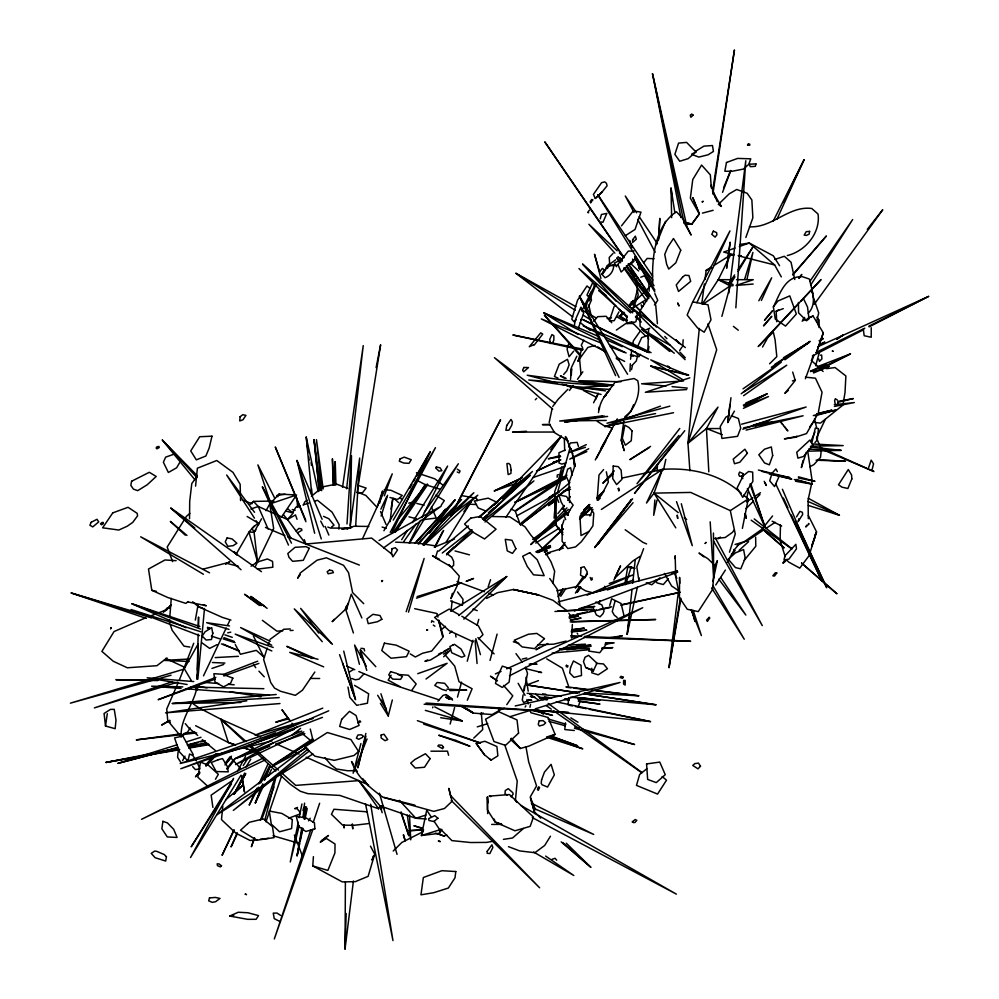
<?xml version="1.0" encoding="UTF-8"?>
<svg xmlns="http://www.w3.org/2000/svg" width="999" height="999" viewBox="0 0 999 999"><rect width="100%" height="100%" fill="white"/><g stroke="black" fill="none" stroke-linecap="round" stroke-linejoin="round"><path stroke-width="1.5" d="M648.638 328.634L647.851 351.074M487.962 802.871L487.437 797.027L487.387 809.939L495.117 822.015L514.922 830.781L530.157 826.373L533.454 817.07L509.44 794.567L489.085 796.128L491.021 796.59M353.409 881.018L345.042 949.05L345.392 882.242M335.077 484.927L335.252 461.688L333.604 484.977M189.548 518.706L189.698 501.336L191.783 483.578L196.99 476.386M198.439 627.409L198.551 617.007L198.326 626.311M350.349 527.385L351.486 455.656L347.003 523.926M571.278 374.825L571.403 367.582L576.823 356.206M197.078 679.058L198.139 634.065M571.353 374.563L571.503 368.619L570.541 379.47M780.481 525.012L780.107 540.334L785.177 556.63M555.756 521.815L555.669 524.775L562.949 534.69M555.844 518.856L556.48 496.653L558.778 502.385M197.165 679.145L197.315 674.525M197.452 669.904L198.239 645.292M345.042 949.05L346.178 913.486M169.543 622.764L169.693 619.692M169.83 616.62L171.279 598.339M599.225 409.528C600.424 398.788 609.402 390.721 615.109 382.105L634.128 378.521L637.749 380.706C641.321 394.88 634.178 409.265 624.075 419.006M524.275 686.338L524.05 690.908L527.497 673.426L525.486 667.232M629.957 371.316L630.332 363.748M630.556 359.203L631.78 350.025M658.978 235.414L659.802 218.369L658.541 240.01M338.886 529.158L339.123 524.587L332.105 512.175L317.47 500.274L314.573 501.211M633.004 311.501L633.154 308.554L638.186 295.155L635.664 279.221L638.199 278.221M818.381 325.649L818.705 319.73L816.895 317.207M355.669 526.311L359.677 458.066L350.212 525.511M568.144 704.982L568.581 697.739M682.779 345.866L683.166 339.76M370.467 846.165L374.737 854.083L368.119 876.348L355.219 881.68L342.257 881.892L312.787 865.921L313.411 856.667M735.851 307.842L745.778 160.739L728.795 293.094M557.142 477.285L557.292 475.074L558.429 474.575M430.806 816.333L426.723 810.214L421.403 835.539L439.548 833.303L439.797 829.794L434.078 821.228M654.857 499.987L653.708 515.272L656.98 500.174M657.055 470.954L657.517 464.835M555.794 497.527L554.095 518.094L555.981 515.859M571.553 638.049L572.365 624.475M714.685 565.983L712.574 589.472L698.239 611.6L687.275 609.265L679.432 597.614L679.582 577.372L679.832 583.341M178.109 751.648L177.585 757.304L180.956 762.599M197.265 685.302C195.005 703.034 180.007 718.256 181.156 736.713L187.75 731.867L190.122 727.896M197.839 679.158L204.508 608.466M515.397 800.636L517.232 781.006L504.82 745.204M565.446 722.826L564.785 729.557L574.288 730.506M689.884 470.816L687.961 443.269L699.3 328.446M222.789 806.218L221.491 819.542L222.977 821.066L235.889 833.191L250.125 840.496L257.28 839.647M462.412 605.182L463.012 599.25L457.53 591.92M195.567 486.113L197.39 468.206L216.783 460.502L233.004 472.402L240.16 484.29L240.409 494.655M637.362 587.25L627.172 634.39L632.017 589.522M632.692 583.329L635.189 560.127M304.583 803.146L303.122 816.483L305.594 818.381M451.024 611.301L452.147 601.061M821.24 450.699L820.504 457.38L813.91 464.572L809.852 466.77M346.603 488.761L363.236 345.604L342.52 487.412M734.427 411.113L727.809 422.49L729.894 404.495M390.085 521.615L392.819 498.389L390.984 509.115M680.968 598.389L669.018 667.569L678.771 588.886M837.774 404.17L838.024 402.16M727.809 422.49L730.956 397.714M726.735 268.369L730.132 242.17L726.76 266.895M648.351 350.924L648.938 346.491M701.798 303.659L704.382 283.991M704.982 279.458L706.168 270.379L711.276 267.183M621.216 439.997L624.138 450.537L621.216 439.997L623.676 422.003M627.172 634.39L628.908 622.077M629.333 619.005L629.77 615.933M105.507 726.011L104.083 713.473L110.477 709.39L114.248 709.352L115.996 720.179L115.16 728.708L105.507 726.011L107.293 713.673M552.909 583.441L554.67 571.228L550.998 561.8L544.293 550.536L531.006 535.277L524.95 526.785L509.765 516.845L492.345 516.533M564.647 467.107L570.004 447.889M598.488 412.599L599.363 406.78M712.861 194.056L734.44 49.95L712.537 191.321M357.155 492.32L380.619 344.805L376.099 367.644M669.018 667.569L680.319 598.301M624.812 584.427L627.597 567.607M299.7 843.618L297.09 855.793L301.76 828.146M303.571 817.407L305.382 806.655M843.131 403.721L845.004 392.669L845.878 375.961L835.064 367.557L826.385 368.681M632.579 345.417L633.378 340.796L640.197 331.181M195.317 620.104L198.052 604.982M574.2 326.323L575.374 319.817L580.943 307.18L583.678 313.199L578.433 327.909M818.443 411.863L822.052 392.22L815.446 378.196L805.394 377.16M637.399 313.986L635.951 321.703L632.13 322.927L626.81 323.639L626.635 315.547M297.09 855.793L302.41 828.308M304.195 819.155L306.556 806.942M711.338 187.824L710.339 174.862L701.585 165.072L692.757 179.558L690.359 198.164L699.337 213.898L692.819 197.652L699.288 213.936L691.845 224.026L684.053 222.452L691.146 235.077L683.029 218.731L676.423 211.763C654.52 226.074 651.735 259.153 652.759 282.779M742.382 528.396L748.263 498.926L743.568 495.142M298.251 822.302L290.284 861.962L299.213 825.611M299.176 817.719L301.935 803.995M212.737 633.354L211.488 639.51L206.156 640.047L202.21 636.088L205.07 631.78L211.738 627.622L212.737 633.354L212.612 632.604M631.543 369.68L632.442 365.272M529.97 707.292L530.544 704.495M868.693 467.457L871.178 460.177L873.551 463.811L872.164 469.355M746.74 498.201L747.964 492.357M549.138 422.639L552.147 408.454M300.362 840.571L302.972 828.408M304.932 819.28L307.217 808.628M638.673 581.168L639.335 578.134M712.849 581.518L717.369 560.601L715.559 564.423M663.511 469.967L665.809 459.403M523.101 694.904L522.302 699.999L523.663 702.522L529.62 700.112M746.94 279.47L752.921 252.41L744.692 279.071M594.517 283.828L593.618 287.849L588.548 296.815L586.975 295.017L592.494 283.104M561.638 527.085L564.06 519.955M586.301 306.568L587.262 302.397L590.409 296.616L591.508 299.912L588.124 307.605M812.037 442.082L815.309 428.159L818.518 428.683L817.182 440.122L814.934 442.594M365.846 733.441L357.829 767.881L365.909 736.226M803.046 460.489L801.36 467.632L806.368 452.222M816.595 321.915L818.718 312.937L812.736 295.617M379.707 503.084L382.605 490.971L377.147 507.055M188.037 760.414L189.598 754.02L192.745 755.456L196.416 760.876M302.934 810.464L303.684 807.429M431.431 622.315L431.818 620.741L433.928 621.94M558.941 478.296L561.888 466.733M633.254 306.031L637.387 289.81M798.888 518.693L798.151 521.565L802.672 514.448L802.397 512.3L799.924 511.363L796.503 516.883M380.407 703.333L388.249 715.946L392.332 699.962M490.022 660.439L497.115 634.09M264.897 819.979L276.224 776.385M360.914 743.581L353.122 773.201L367.07 738.935M557.267 493.693L565.084 464.11L554.72 491.533L555.506 518.731M452.385 593.344L450.974 598.638L457.167 585.801L459.278 576.086L448.938 564.585M614.997 601.298L612.25 611.538L614.235 615.109L617.22 617.507M450.149 724.013L454.62 707.567M457.48 697.102L461.55 682.155M467.245 661.226L472.952 640.297M721.877 316.383L730.144 285.914L733.104 285.677M477.097 625.337L478.771 619.343M815.621 365.721L819.392 352.297M600.199 218.918L601.46 214.473L606.818 213.424L602.946 222.29L601.086 221.915M568.856 343.069L567.095 349.238L569.08 356.73L573.651 351.223M408.504 612.162L424.138 558.466L406.181 611.663M361.875 617.981L351.298 594.155L346.104 610.564L353.409 632.979M609.715 605.394L611.663 598.776L621.078 603.458L623.925 615.359M589.248 300.849L596.041 284.103M687.961 443.269L718.006 407.105L706.455 428.571L687.961 443.269L716.695 349.725L707.929 323.851M437.574 550.861L435.427 557.779L451.623 567.007L453.633 565.422L453.633 561.313L451.698 557.167L446.653 553.471M381.131 516.033L387.6 495.267M267.22 648.064L263.636 659.477L270.729 682.579L274.538 688.111L280.532 691.258L295.342 695.341L302.485 690.172L314.835 672.04M268.119 645.204L269.018 642.345M625.649 584.602L631.231 566.758M432.642 707.791L432.904 706.93M581.58 349.762L577.909 361.388L580.307 357.842M808.328 515.509L816.558 531.893L809.053 555.694L799.737 568.131L788.785 562.137L786.363 559.715M578.271 706.83L579.957 701.548M729.47 552.197L735.264 533.99L730.306 510.626L690.734 492.432L654.045 493.131L646.49 503.021L662.424 469.405C690.334 467.282 720.229 473.851 741.221 493.256M811.812 359.59L813.223 355.169M488.186 586.825L490.546 579.67M614.11 306.581L609.39 320.829L614.148 320.729L618.98 311.863M815.708 534.078L811.787 545.916L815.172 536.451M423.289 829.832L421.403 835.539L439.797 829.794M310.764 829.807L274.313 938.96L312.924 829.295M313.224 822.427L319.63 803.258M603.783 589.21L604.77 586.276M823.326 332.879L816.333 352.822L823.326 332.879L813.011 315.946M254.383 837.924L251.373 846.727L254.683 837.999M260.414 820.304L274.975 777.721M265.959 821.877L281.531 776.223M778.92 476.81L774.55 486.563L769.717 480.831L772.027 473.264L775.898 468.918L777.347 471.578M580.943 320.017L580.943 319.293M675.786 527.847L654.045 493.131L662.424 469.405L621.628 478.134M372.215 859.814L373.663 855.756L371.99 859.977M745.841 237.5L752.859 217.794L751.86 200.012L747.177 193.294L736.713 189.473L729.22 193.831L718.281 204.495M384.34 495.866L392.245 473.851L362.6 538.561M805.406 378.746L813.848 355.632M193.719 643.269L179.433 679.782M643.618 548.676L636.825 566.845L638.598 578.696M184.99 756.193L182.617 760.651M656.106 244.767L665.484 221.341M261.838 819.08L273.963 787.062M722.552 192.332L730.781 170.579M264.086 784.727L255.307 802.946L262.749 784.14M264.46 779.807L270.18 765.334M303.634 504.645L304.72 501.973L306.968 500.087M255.307 802.946L262.937 784.277M264.698 779.969L269.98 767.057M723.563 187.862L730.619 170.542M633.566 404.807L630.731 411.675L624.837 416.758M467.307 700.212L472.115 688.736L459.016 681.68L454.72 666.108L445.629 655.456M568.568 447.028L570.317 442.957L577.172 442.382L578.409 446.403M810.788 441.67L814.897 432.03M237.175 832.654L231.044 846.927L237.1 834.302M178.222 682.567L166.733 709.053L167.745 720.679L181.156 736.713M776.947 219.218L804.033 159.828L773.176 221.191M761.375 300.449L771.678 277.797L758.828 300.749M256.943 788.199L249.201 805.132L258.516 787.2M258.891 783.965L267.919 764.198M637.175 347.49L641.708 337.612L647.24 335.664L648.688 339.36M591.533 291.583L581.73 311.089M595.579 399.563L598.101 394.106M696.89 302.722L729.957 230.906L693.006 301.373M380.881 509.153L386.763 496.578M233.891 830.007L222.078 855.319L234.141 830.094M593.406 670.729L596.965 663.161L588.573 655.344L585.039 657.255L583.453 661.588L585.664 667.457L593.406 670.729L585.664 667.457M198.826 685.701L196.828 689.922L194.468 685.926M203.496 675.848L226.199 628.021M227.535 625.199L229.533 620.978M255.569 566.121L273.664 528.496L269.742 503.971L266.009 510.701M391.633 533.478L430.244 451.823L383.916 530.744M592.931 509.378L589.835 515.896L590.996 514.985L581.655 514.722M816.782 437.25L825.336 419.305M773.376 306.88L777.909 301.036L789.772 295.879L796.353 314.011L785.539 326.086L775.261 319.031L773.376 306.88C779.907 294.293 784.789 275.961 802.347 276.661L809.44 279.083C811.762 290.309 817.619 303.484 808.253 313.199M593.606 402.784L598.176 393.219M783.74 202.035L785.102 199.213M786.45 196.403L804.033 159.828M268.144 776.323L271.516 769.317M814.572 536.013L816.558 531.893M702.434 303.896L718.269 279.67L730.394 255.157L733.278 254.708M244.63 773.076L235.689 791.096L245.604 773.463M583.803 340.159L581.293 345.204L582.604 347.777M409.34 542.707L420.479 520.404M421.865 517.619L447.614 466.046L412.35 522.577M552.584 342.744L553.846 340.222L553.871 335.739L551.947 334.615L549.687 339.498L550.636 343.594M279.196 774.15L290.572 784.49L300.249 791.233L307.854 793.656L339.872 795.429L378.621 808.765L380.057 805.893L358.791 780.644L306.169 757.205M348.314 603.046L344.742 610.014L332.367 621.565M435.102 547.102L443.643 530.494M452.897 512.487L500.561 419.717L452.072 513.399M595.292 459.952L617.295 418.893M277.722 496.728L279.083 494.08L295.117 494.905M434.965 546.453L442.807 531.306M602.072 273.738L604.095 269.83L602.447 268.381L600.224 270.979M260.677 783.066L269.28 766.508M794.792 437.35L797.19 436.351L784.377 438.873L794.792 437.35L806.53 433.578L817.132 415.184M390.234 532.367L435.464 447.664L393.256 520.117M613.898 580.069L620.541 565.834L614.772 578.184L632.567 561.226L639.934 556.381M233.579 778.358L190.534 857.517L241.009 775.149M237.287 771.54L245.454 756.518M596.49 458.129L605.706 441.196M251.086 566.183L257.567 561.9L254.071 532.23L261.538 518.781M245.417 773.838L234.091 794.23L245.667 773.925M762.549 347.015L767.844 337.512L773.338 332.143L775.099 339.885L776.822 356.618L769.592 363.786M567.12 515.084L569.805 510.314M600.836 448.576L611.863 428.946M198.289 643.743L184.266 668.631L191.333 680.606M409.652 488.311L411.95 484.253M413.474 481.555L414.997 478.846M416.521 476.148L430.244 451.823M727.16 562.562L734.39 549.762L738.511 544.78M292.732 512.612L295.766 507.33L300.1 505.919M236.051 554.345L248.951 532.105L254.033 526.161M215.472 779.257L218.331 774.325L208.316 765.159L200.537 762.112L197.839 777.222L208.129 786.638M180.807 460.689L176.623 467.782L168.381 472.49L163.386 462.25L165.634 457.142L173.514 454.37M391.096 675.224L388.174 680.157L399.875 686.525M558.104 596.653L562.849 588.661M439.548 833.303L441.895 829.37M730.119 284.79L734.927 276.81M738.136 271.491L752.547 247.552L738.024 269.718M559.39 595.504L562.612 590.209M525.124 707.042L525.899 705.756M245.891 767.182L250.774 759.215M409.44 543.369L458.341 463.773L424.363 512.237M445.991 542.42L471.203 501.61M233.167 779.357L191.184 846.815L231.506 783.903M401.698 539.66L407.43 530.457M550.474 836.213L544.692 845.466L534.89 852.721L519.742 850.923L508.466 846.665M308.566 820.866L310.214 818.243M575.412 593.081L579.57 586.5M606.967 267.108L602.197 274.675L605.069 277.71C610.426 275.824 613.923 270.467 613.686 264.822L607.767 265.846M649.775 295.442L639.697 311.351L640.134 326.511L645.379 330.157L649.775 328.172M395.217 531.93L425.487 484.627M243.257 765.546L247.452 758.99M810.738 284.977L852.671 219.543L810.027 281.144M715.746 584.964L725.411 570.054M560.776 596.291L565.859 588.486M728.621 284.053L734.602 274.925M679.645 350.562L681.992 347.04M393.381 532.467L425.349 484.515M441.296 505.144L444.355 500.599L435.789 495.229M640.534 354.345L638.836 356.855L635.227 351.723M569.567 510.452L573.139 505.157L566.396 496.453L558.866 494.917L561.201 502.147L563.96 506.843M564.285 505.494L557.867 513.623M567.719 500.449L570.304 496.665M576.848 592.22L580.332 587.075M281.306 517.332L296.566 494.98L271.154 503.496M395.567 531.793L427.822 484.465M505.806 517.395L561.288 436.226L493.881 505.457M442.045 638.461L431.668 651.073L422.589 653.234L415.347 657.017L410.252 653.895M583.266 576.56L575.337 588.161L587.437 574.013M506.768 704.657L512.774 695.866L503.546 685.464M589.16 531.343L592.931 525.824L593.768 513.249L588.586 505.107L579.932 516.346L581.031 535.564L589.16 531.343L581.293 541.783L575.586 546.903L567.844 548.563L562.125 541.258L562.162 524.812L562.449 533.029M733.903 530.294L732.504 532.33L725.199 537.512L714.735 538.536M411.813 690.321L416.183 684.003L408.304 675.237L397.814 674.45M799.15 278.284L801.822 274.438L798.825 278.034M403.796 541.57L416.308 523.713M463.911 511.638L471.041 501.51M226.91 768.83L233.204 759.927M654.445 305.007L657.767 300.299L654.832 293.544M577.26 592.382L580.869 587.287M225.337 763.286L229.87 756.967M569.43 390.497L573.001 385.514M577.472 379.283L582.842 371.803M437.4 520.454L445.579 509.178L419.081 539.472M814.26 304.32L882.741 209.728L867.307 229.32M691.558 224.475L699.288 213.936M809.615 427.072L813.935 421.228M300.349 574.6L297.64 578.246L300.374 572.877L317.095 560.177L326.398 557.804L343.556 565.322L348.564 572.714L352.61 592.582L363.736 603.683M552.747 406.481L558.141 399.288L567.894 389.298M589.535 210.002L587.674 212.462L588.673 212.75M631.393 499.762L597.614 544.592L632.579 498.776M511.151 796.84L513.161 794.18L512.737 792.632L508.241 788.661L505.244 790.609L505.032 793.93L507.48 795.092M633.041 502.709L594.705 547.514L631.306 499.463M653.371 471.528L656.206 467.819M429.558 533.179L454.995 499.937L414.66 543.319M594.705 547.514L628.783 503.034M559.39 549.937L565.109 542.532M679.77 428.471L636.975 483.691L678.983 435.489M607.367 642.832L599.712 652.722L588.698 651.061M550.761 449.712L561.288 436.226M257.567 561.9L248.951 532.105L254.071 532.23L255.894 529.907M676.61 439.86L634.527 493.431L684.752 430.719M621.54 225.811L633.329 210.864L640.971 212.15L635.039 229.445L625.312 235.702M225.699 763.523L231.481 756.181M772.564 515.971L761.862 529.32L743.98 541.933L737.225 545.504M601.997 192.108L607.105 185.752L606.418 183.242L604.645 181.855L601.56 182.73L593.394 194.43L595.292 198.439L601.997 192.108L595.292 198.439M227.148 769.055L234.016 760.651M639.035 268.369L640.846 266.159M643.556 262.849L647.177 258.429L654.083 258.741M609.54 390.247L604.033 396.978L606.381 394.98M744.23 560.327L755.793 546.253L755.644 537.162M418.668 544.105L454.995 499.937M731.43 554.745L734.789 550.674L733.978 549.4M423.264 544.855L451.96 510.202L441.383 521.503M397.527 519.767L427.235 484.028M763.86 325.824L771.79 316.296L763.536 325.624M733.416 552.322L734.789 550.674M534.14 345.142L542.744 334.116L540.746 332.829L529.283 346.753L533.379 344.892M593.731 321.366L597.664 316.671L606.168 316.296L611.75 322.764M764.585 320.254L772.564 310.751L764.51 320.204M603.621 469.555L599 474.962L597.127 500.099L601.423 495.142L608.354 482.03L606.331 471.79M802.809 319.568L804.62 317.445M224.987 764.972L231.081 757.891M792.944 274.875L826.398 235.951L792.669 274.638M668.356 578.683L663.324 584.527L657.08 582.954L655.569 580.257M806.717 525.199L805.793 526.985L809.165 523.851L808.416 523.513M199.538 772.127L195.492 776.822L199.625 772.215M205.619 765.084L214.735 754.507M163.399 612.35L167.382 607.754L170.23 607.717M199.613 773.026L197.577 775.386L199.675 773.101M206.743 764.784L215.921 754.195M559.515 550.062L564.585 544.23M422.777 544.043L461.588 499.512L417.744 543.668M437.962 701.173L443.007 695.404L445.966 694.605L452.172 698.813M563.636 374.475L566.795 370.879L569.155 364.797L567.469 359.303L559.24 364.136L554.42 376.523L557.929 378.009M624.637 313.187L619.43 316.483L622.464 313.037M628.521 306.156L633.578 300.412L628.646 305.956M168.057 608.441L171.166 604.944M205.831 765.296L216.171 753.77M277.722 515.159L287.437 519.505L292.245 514.198M601.71 274.226L605.556 269.992M332.242 621.528L334.24 619.343M168.868 607.579L170.729 605.569L165.197 610.926M205.981 766.258L217.557 753.696M614.273 470.866L602.834 483.241L613.324 473.963M759.44 345.654L797.677 304.633M800.873 301.211L821.053 279.57L758.116 346.566M613.011 253.446L609.215 257.492L609.677 264.198L615.734 259.752M363.886 673.938L358.991 679.17L355.319 679.795L351.785 678.458M270.779 502.872L279.083 494.08M632.055 365.447L636.326 360.926L637.35 356.581L631.755 354.832M447.327 553.821L453.771 547.052M423.289 545.167L473.851 492.707L441.633 522.015M359.99 720.691L357.867 722.864L360.764 721.827M478.758 638.923L482.992 634.627L478.371 625.799L461.863 616.296M746.053 508.616L753.546 501.036M755.681 498.863L759.964 494.53M530.794 544.38L566.933 507.879M579.545 518.956L590.459 507.992M598.101 500.312L600.287 498.114M535.289 399.75L536.725 398.314M363.074 736.787L363.549 736.313L361.438 734.789L357.954 734.989L356.381 738.149L358.666 739.297L362.212 737.587M393.231 851.011L401.873 842.419L423.101 831.692M449.55 633.354L451.76 631.168M463.848 619.155L506.743 576.535L451.148 611.001M443.643 656.78L450.187 650.337L443.481 654.12M636.001 257.867L621.153 272.015L617.882 264.398L628.296 251.086L633.953 251.024M619.43 316.483L623.838 312.175M629.358 306.793L650.299 286.338M446.541 554.882L472.19 529.982M483.341 519.143L532.405 471.503L479.045 516.87M233.616 794.118L243.369 784.789L242.645 780.331M541.708 549.263L563.011 528.846M473.751 738.111L482.729 729.557L481.281 712.662M530.981 544.592L568.356 509.453M541.758 549.363L563.186 529.183M583.866 509.79L589.51 504.495M597.402 497.077L604.17 490.721M424.188 545.217L477.784 495.204L450.437 515.859M502.085 498.513L521.391 480.507L479.358 517.332M483.316 518.918L530.144 475.324L510.452 493.007M579.72 519.143L592.22 507.579M739.16 550.312L748.626 541.62M584.065 509.852L589.81 504.595M596.703 498.276L603.596 491.958M488.436 512.762L494.23 507.567M503.496 499.25L508.129 495.079M257.592 523.513L252.06 528.483L254.071 532.23M296.104 530.944L298.963 528.384L301.598 529.008L301.898 530.282L297.752 532.692M482.654 519.255L487.287 515.147L482.592 519.193M523.439 828.496L512.549 837.999L503.434 839.36M249.95 504.433L253.459 501.386L273.888 501.061M630.968 263.961L633.978 261.338L632.529 259.128M555.556 499.587L548.501 505.681L556.068 500.324M695.941 151.96L688.161 158.641L679.732 161.239L674.862 154.358L678.558 143.119L686.575 142.395L695.941 151.96L691.658 154.133M842.894 405.094L820.429 423.114L814.947 422.44M189.885 513.386L186.488 516.296L167.183 547.015L172.602 561.613M788.211 390.484L784.839 393.381L795.254 380.507L792.707 372.09M659.989 577.759L651.773 584.79L646.291 582.729M438.723 551.148L468.369 525.936M225.599 799.899L243.369 784.789L244.505 792.007L241.733 775.674M311.438 496.316L322.64 486.875L336.513 484.065L347.689 488.399M446.765 554.033L473.026 531.992M484.977 521.977L533.928 480.919L483.816 520.342M519.88 524.138L569.942 482.492M320.716 841.895L328.434 835.476L321.291 840.671M188.074 601.598L185.876 603.408L167.77 597.514L151.96 590.359L156.481 591.346M576.311 319.755L573.95 321.703L571.778 319.156L577.497 300.324L587 285.964L590.084 288.549M307.942 749.138L233.329 810.414L309.315 750.986M440.684 630.207L445.492 626.298M458.703 615.571L506.743 576.535M646.765 768.818L639.635 774.5L636.488 785.389L657.542 794.08L666.508 780.207L662.137 776.51M442.257 553.034L471.59 529.957M300.587 728.371L292.133 735.014L298.651 730.993M741.208 393.781L781.318 362.15L743.006 388.848M581.056 513.586L589.61 506.88M166.97 657.941L156.943 665.684L127.323 667.782L113.287 661.276L101.886 651.373L114.048 631.555L145.679 617.819M520.454 524.762L569.755 486.888M520.504 524.887L569.967 487.387M305.769 747.352L216.758 814.859L312.887 754.02M416.858 541.208L420.579 538.386M331.506 527.047L334.028 525.149L328.833 518.731L323.576 516.371M532.654 539.41L568.706 512.462M535.239 539.747L556.293 523.976M426.024 679.02L447.09 663.311L417.732 673.688M269.917 639.485L283.778 629.27L290.272 628.933M718.006 538.823L720.379 537.087M383.579 547.914L441.146 506.206L379.046 540.509M784.939 359.79L808.828 342.595L783.528 357.679M564.447 514.448L566.97 512.637M554.832 493.518L548.538 498.002L555.207 494.03M743.556 395.704L786.762 365.222L743.356 392.257M616.371 330.057L626.111 323.314L632.991 323.601M515.372 510.764L557.629 481.705M539.835 647.102L535.988 649.75L547.839 643.543M702.834 304.333L730.144 285.914L718.269 279.67L731.98 279.683M771.365 367.32L810.127 341.371L774.887 364.373M312.6 738.798L272.552 765.446L313.511 739.822M763.723 529.92L747.19 540.909L735.064 544.48M766.27 528.221L775.174 522.302M836.987 339.123L843.481 334.815L836.95 339.023M515.534 511.101L558.216 482.904M746.478 501.923L752.821 497.739M755.369 496.066L760.439 492.707M819.43 341.096L823.326 338.549L819.18 340.709M601.361 509.453L662.424 469.405M730.306 510.626L748.263 498.926M230.781 781.568L211.164 795.154L212.887 807.404M312.6 740.234L271.216 767.07L306.793 747.764M788.024 356.006L808.828 342.595M650.574 446.391L629.845 459.677L649.138 447.664M535.714 543.069L559.24 528.096M631.143 309.066L646.765 299.188M491.071 760.114L497.864 755.831L496.915 746.528L484.865 741.27L476.248 743.506L484.44 754.732L491.071 760.114L489.335 758.703M713.823 265.572L730.394 255.157L733.503 255.319M695.604 151.249L703.933 146.129L712.474 145.542L713.411 151.448L708.054 154.82L698.875 157.08L693.543 155.095M320.242 842.145L326.336 838.436L335.04 843.993L334.902 853.009L327.872 870.416L312.787 865.921M349.638 671.815L353.434 669.53M273.401 742.856L235.527 764.56L303.883 731.917M502.485 708.653L492.17 714.56L473.289 713.099L460.739 705.868M283.491 514.785L287.437 519.505L295.479 514.922L297.04 519.293M745.391 405.844L767.082 393.818L745.841 402.972M516.57 515.971L554.707 494.98M643.306 305.981L641.708 306.855L641.208 304.795M588.736 448.738L569.73 459.128L586.8 451.61M776.698 321.715L776.173 311.238L778.621 309.902M486.65 598.426L497.44 592.694L513.399 589.497L538.586 594.979L552.959 600.299L567.432 611.088M427.622 659.939L424.912 661.363L430.482 659.989L449.375 648.476L443.931 651.336M438.499 654.208L441.221 652.772M514.872 502.372L566.957 475.099M820.641 344.243L824.762 342.083L820.579 344.081M822.851 368.094L850.461 353.871L817.332 366.733M812.399 355.956L863.598 329.72M869.13 326.885L928.62 296.403L817.894 346.703M509.453 675.824L642.719 607.742L506.718 668.818M217.095 644.605L209.64 648.401L201.81 642.732M269.718 746.278L234.565 758.89L297.902 726.735M263.786 757.704L141.533 819.317L264.885 760.064M620.629 259.94L614.335 263.074L616.62 266.745M816.208 352.36L864.784 328.184M868.943 326.111L928.62 296.403M566.333 476.835L514.91 502.422L565.534 478.671M706.168 270.379L711.663 267.695M821.178 368.094L850.461 353.871M582.954 513.299L585.551 512.037M743.368 405.119L767.082 393.818M516.433 483.291L494.343 490.921L522.427 477.634M536.475 470.991L560.352 459.702M809.028 317.869L813.024 315.996L807.379 318.631M802.097 321.116L805.968 319.293M494.343 490.921L521.128 478.371M536.638 471.116L560.601 459.89M743.406 408.341L768.518 396.541L743.855 406.206M536.301 552.135L550.374 545.554L536.013 551.66M586.276 444.655L569.318 452.535L585.476 447.29M810.526 371.603L826.086 364.373L810.426 371.153M728.608 415.834L725.923 417.082L720.229 426.511L721.902 438.436L737.574 436.326L740.721 428.134L738.386 418.469L731.355 415.759M545.729 554.682L549.949 552.734L545.579 554.345M297.502 807.392L294.717 808.641L297.14 808.691L300.349 812.574M495.392 673.9L501.061 671.365M533.029 709.989L552.534 715.384L529.907 709.74L530.844 712.724L548.126 717.482L555.094 734.415L528.896 746.128L520.242 748.501L510.539 739.41M229.72 916.033L238.237 912.262L247.889 912.749L258.541 915.608L256.119 919.305L247.602 919.33L229.72 916.033L233.828 915.334M587.075 595.167L632.692 574.987L609.253 583.491M565.134 450.062L558.978 452.747L558.99 463.012L561.9 464.11L565.871 462.862M328.721 710.813L248.539 745.541L322.452 717.394M537.774 552.622L550.686 547.077L537.787 552.435M544.43 551.985L547.277 550.761L544.368 551.848M813.561 372.964L829.257 366.321L813.061 371.765M435.464 833.116L444.093 836.076L446.753 834.952M234.565 758.89L301.748 731.068M434.278 547.177L454.52 538.985M322.777 708.129L255.07 735.139L313.049 718.556M640.746 277.21L644.567 275.712L648.813 283.416L649.213 291.146M755.232 426.273L769.542 420.629L753.184 425.075M466.358 581.268L473.563 578.471L466.321 581.231M215.859 677.372L158.142 699.7L215.085 679.183M223.064 674.575L257.692 661.176M545.604 554.408L549.949 552.734M149.95 616.171L155.644 613.985M158.479 612.887L167.02 609.602M275.499 732.829L180.794 768.743L294.318 729.395M574.3 611.026L677.709 572.077M607.404 589.972L633.678 580.107L593.556 592.694M288.549 818.256L299.75 814.073M673.526 412.724L604.919 426.561L660.464 406.156M526.948 684.852L538.473 680.631M776.173 311.238L783.291 308.641M223.838 676.023L258.878 663.398M275.574 744.18L304.857 733.678M735.039 248.064L723.663 252.085L734.165 254.745M739.31 246.553L749.262 243.032L773.326 255.806L779.557 265.734M346.89 528.733L353.946 526.261L368.843 526.436M742.831 429.208L806.118 407.03L741.595 424.2M250.899 509.015L258.266 506.481L274.937 513.923M532.629 477.684L563.548 467.008M792.407 380.969L795.291 379.982M416.496 598.176L461.613 582.779L417.12 596.603M293.331 724.999L180.207 763.498L271.94 740.958M551.985 859.327L555.007 858.291L556.718 860.214M287.375 718.269L275.736 722.202L287.762 719.093M172.29 681.73L94.381 707.891L177.685 682.142M211.988 668.406L223.739 664.46M774.762 259.465L784.34 256.281L791.058 262.262L794.754 279.533M302.997 504.982L308.791 503.096M557.854 461.251L553.296 462.312L560.639 459.915M689.847 377.822L645.342 392.282L686.663 389.573M425.886 815.059L415.846 818.281L380.057 805.893L383.866 808.591M347.128 528.833L351.598 527.422L341.695 528.933M255.981 562.437L267.445 558.965L272.565 561.401L272.877 567.207L257.33 569.13M671.553 573.276L677.484 571.416M178.184 747.714L118.044 763.323L177.298 744.73M186.176 741.945L200.999 737.287M477.297 726.872L487.699 723.638M510.002 716.695L532.305 709.752M535.277 708.828L620.017 682.467L515.222 705.968M547.514 552.947L563.436 548.114M557.042 590.784L577.734 586.288L585.801 590.946L592.27 592.682M787.312 255.544C805.269 251.261 820.691 233.079 818.056 214.036L811.75 208.491C788.96 205.382 771.815 228.359 749.437 226.748M546.565 737.05L555.094 734.415M183.591 669.243L70.38 703.159L171.041 675.212M553.296 462.312L559.265 460.614M765.047 424.175L774 421.678L760.451 425.025M595.029 345.442L587.862 347.402L579.57 358.841L580.943 373.576M815.034 415.796L836.038 410.002L813.323 415.559M669.867 406.156L606.942 423.239L655.581 413.561M560.239 455.606L548.314 458.791L560.614 456.655M118.044 763.323L178.172 747.352M187.2 744.954L203.734 740.559M702.422 213.124L713.136 210.314M203.284 569.08L225.924 563.136L238.499 566.358M556.156 493.131L559.028 492.37M563.349 491.233L570.554 489.335M558.204 601.885L677.297 570.841M816.932 414.048L831.98 410.152L816.857 413.673M188.711 744.979L197.727 742.632M200.737 741.857L205.245 740.684M746.116 430.107L803.109 415.784L743.681 427.834M566.183 641.096L553.808 644.143L537.612 644.892M838.236 402.222L853.308 398.564L838.086 401.386M522.24 659.065L526.798 658.004M561.663 649.899L578.334 646.016M613.199 637.911L622.29 635.801L608.428 637.874M604.919 426.561L624.462 422.053M480.282 713.798L483.329 713.111M498.513 709.715L504.582 708.341M227.722 632.829L230.769 632.167M569.243 616.371L610.239 607.492M620.866 605.194L680.094 592.357M570.466 620.329L581.081 618.044L570.354 619.855M408.716 503.134L412.387 502.36M570.554 615.509L573.601 614.872M576.635 614.223L587.287 611.962M590.322 611.313L596.415 610.027M599.45 609.39L611.613 606.805M622.265 604.545L680.057 592.295M360.402 704.607L367.42 703.221L368.656 693.793L354.57 685.376M179.683 749.7L105.906 762.449L151.661 753.471M157.767 752.272L177.597 748.388M188.274 746.303L206.581 742.707M834.402 406.431L854.307 402.56L834.29 404.72M359.003 704.882L356.705 705.319L349.8 697.352L347.989 687.05M492.707 841.308L486.575 842.407L470.641 842.532L451.898 840.609L440.372 829.02M105.906 762.449L179.433 749.25M188.624 747.602L208.529 744.018M188.911 748.101L208.891 744.655M607.192 318.606L611.438 317.894M276.76 495.554L285.09 494.218M740.047 244.43L749.262 243.032L774.637 264.972L781.33 276.898M604.657 416.108L564.722 422.14L607.617 416.421M246.828 700.836L165.559 712.849L279.97 703.546M566.558 649.85L591.133 646.253M604.957 644.218L614.185 642.869M180.969 733.84L136.301 739.884L196.716 732.904M184.041 733.428L194.83 731.967M572.015 629.795L584.328 628.159L572.002 629.757M579.145 608.578L594.605 606.568M342.17 529.033L349.85 528.084L330.607 528.096L327.797 527.047M571.341 632.067L586.775 630.144L571.291 631.156M559.428 648.975L590.197 645.179M605.581 643.294L608.653 642.906M422.365 519.742L436.238 518.056L431.431 507.042M602.709 415.871L559.69 421.004L606.218 420.417M260.152 839.31L268.731 838.298M368.594 823.576L354.258 825.274L342.595 825.149L331.431 814.297L333.953 809.252L366.683 811.787M569.18 647.29L590.884 645.054M606.393 643.468L612.587 642.819M820.366 355.182L821.628 355.057L821.902 358.966L819.38 361.388L818.793 359.053M582.192 607.642L594.592 606.455M287.675 536.788L305.856 544.03L371.665 538.086L392.307 554.52M552.21 653.046L589.497 649.712M601.935 648.601L612.812 647.639L601.91 647.976M240.821 702.497L172.352 703.508L276.211 694.492M753.159 284.053L736.063 285.439L753.296 279.708L736.538 279.683M491.683 824.425L501.585 824.4M368.519 784.889L358.791 780.644L295.716 785.389L281.905 773.164M605.544 643.056L608.641 642.832M683.566 380.956L641.608 383.766L665.983 386.076M430.944 751.186L447.477 751.186L448.613 755.244M613.661 385.314L577.872 387.6L610.252 389.41M526.498 431.281L512.549 432.092L554.532 432.03M568.356 645.142L585.402 644.155M631.98 566.945L627.434 567.207L634.989 568.356M609.415 265.759L618.331 265.259M554.969 611.475L592.132 609.39L557.929 611.001M188.873 659.04L164.098 660.389L189.048 661.475M215.185 657.604L238.411 656.331M172.352 703.508L279.221 697.614M422.527 829.932L408.841 830.669L423.626 829.907M596.316 663.361L603.471 663.935L607.454 668.706L598.189 674.862L591.833 672.777L591.795 668.244M395.592 542.157L417.944 543.131L434.89 545.779M633.428 822.577L635.002 822.502L636.8 820.341L635.239 819.542L632.155 821.877L633.129 822.414M282.754 630.856L276.848 631.131L262.362 620.329M290.147 630.519L293.094 630.381M550.174 424.313L542.42 424.625L550.199 424.875M559.865 649.3L589.447 648.376M449.775 690.571L466.72 690.047L446.903 689.16M570.192 621.902L655.694 619.517L571.69 621.603M355.444 770.579L347.827 770.766L336.376 768.993L330.819 764.572L324.962 757.804M808.441 451.161L841.108 450.374L810.351 446.928M687.237 224.126L691.845 224.026L685.888 222.802M810.689 446.191L843.193 445.604L812.062 443.931M446.366 690.646L442.182 689.447L434.777 685.426L437.087 682.529L444.642 683.291L448.289 687.662M708.815 471.815L706.455 428.571L720.067 428.546M310.439 678.421L319.668 678.496M157.942 680.019L115.896 679.695L157.83 680.569M529.208 664.135L537.012 664.26L530.856 663.823M182.792 686.887L151.611 686.201L181.069 688.423M190.584 687.062L263.861 688.698M629.258 322.302L633.503 322.415M620.829 381.768L578.821 380.706L612.499 385.114M816.096 460.202L845.416 461.276L817.569 459.64M571.228 636.912L577.434 637.15M583.641 637.374L690.696 641.308L584.777 636.326M808.553 449.1L841.108 450.374M468.793 504.208L476.461 504.52M212.437 662.512L224.912 663.061M570.754 635.664L581.655 636.176M570.317 692.344L579.645 692.819M584.315 693.056L638.711 695.791L566.108 686.763M738.161 255.557L741.27 255.707M531.493 696.927L534.59 697.09M539.235 697.327L551.635 697.964M577.996 699.325L599.7 700.449L582.754 697.714M424.113 704.233L568.581 712.537L426.011 703.059M356.98 492.594L362.487 492.807L366.133 488.074L358.766 485.626M176.124 560.664L164.96 559.977L148.501 569.018L151.711 589.747M426.423 818.993L415.846 818.281L399.425 800.349M185.714 688.773L269.443 695.092M607.567 386.089L528.746 379.982L605.656 390.934M384.278 489.76L390.884 490.284L402.26 495.467L398.526 498.888L396.578 499.425L389.922 497.452M193.756 681.555L147.128 677.821L187.125 684.515M204.645 682.429L218.631 683.541M227.959 684.29L234.178 684.79M527.11 693.306L561.251 696.34M570.566 697.177L655.918 704.782L583.741 693.668M672.077 386.65L687.312 388.087M535.976 709.864L539.073 710.177M545.267 710.813L556.093 711.925M559.19 712.237L650.474 721.59L556.218 701.86M538.673 672.215L541.645 672.514L525.524 668.606M542.619 693.855L545.704 694.205M578.096 697.951L599.7 700.449M566.296 687.25L570.928 687.799M574 688.161L587.874 689.797M595.579 690.709L638.711 695.791M360.926 648.301L364.086 648.688L364.61 650.961M414.672 608.691L436.8 613.473M544.48 696.877L549.113 697.489M564.522 699.487L569.155 700.087M578.396 701.298L599.987 704.108L578.458 701.023M607.479 385.851L527.21 375.224L557.355 383.079M380.057 805.893L383.104 806.293M229.545 625.948L206.656 622.689L229.021 629.395M564.622 699.05L569.23 699.712M440.684 717.719L462.287 720.966L434.677 706.855M189.897 647.052L184.016 646.166L172.19 630.332L169.992 624.025M526.735 684.952L577.484 692.744L526.91 684.914M583.641 693.681L655.918 704.782M450.874 797.09L448.838 788.373L452.048 801.285L444.493 808.478L433.778 811.375L382.979 797.252C369.98 787.949 357.055 777.097 351.573 761.563L353.309 764.098M194.817 685.801L207.118 687.861M230.195 691.72L260.951 696.877M795.504 481.243L812.337 484.165L796.028 479.458M461.763 495.629L476.511 498.264L477.11 500.786M770.304 473.938L789.997 477.672L758.403 470.042M569.418 705.319L572.477 705.931M575.536 706.543L586.238 708.691M589.298 709.302L650.474 721.59M583.216 349.213L512.849 334.977L582.542 350.212M798.288 477.959L814.984 481.318L798.463 476.81M187.662 601.873L206.306 605.769L203.396 604.682M530.369 696.44L534.94 697.402M539.497 698.351L547.102 699.949M769.168 473.913L791.782 479.133L775.361 474.887M681.218 380.969L650.736 366.096L676.423 372.053M679.445 372.752L688.511 374.85M318.007 659.265L289.71 652.372L323.676 666.87M650.736 366.096L688.586 375.337M416.783 503.446L424.1 505.244M383.966 797.402L414.935 805.194M738.661 255.881L774.637 264.972M794.28 479.532L812.337 484.165M761.937 471.416L767.906 472.964M561.875 384.253L601.073 394.455M408.978 516.82L416.383 518.768M439.123 699.874L378.796 679.969L358.853 671.54M455.044 550.948L469.468 554.845M548.851 721.315L565.397 725.798M574.425 728.234L581.942 730.269M584.952 731.081L634.602 744.517L582.342 729.083M422.39 828.096L413.873 825.736L422.502 828.695M292.282 509.54L295.092 510.327M425.337 710.376L462.287 720.966M611.863 427.947L604.07 425.686L597.202 421.328M285.889 511.001L291.745 512.712M513.324 641.783L518.743 643.356M273.039 835.763L298.214 843.119M548.014 718.93L565.921 724.225M574.887 726.872L579.358 728.196M146.341 618.443L71.229 592.981L151.873 616.945M71.229 592.981L151.373 617.906M440.309 489.31L425.287 484.627L418.643 481.218M808.378 505.457L839.41 515.272L808.228 498.251M192.632 601.785L198.539 606.793L202.785 608.129M230.944 620.104L222.278 617.357L198.539 606.793M200.899 631.793L131.119 609.552L199.538 635.601M223.164 638.885L235.052 642.682M547.09 737.387L582.767 748.813L549.038 736.588M718.269 279.67L733.104 284.478M211.388 636.113L219.73 638.811M501.573 824.113L495.117 822.015L494.218 819.08M382.13 527.035L386.226 528.384M391.695 530.182L395.791 531.53M416.458 472.714L434.74 478.808L442.32 484.677M186.114 627.722L131.93 603.783L199.812 626.473M224.9 634.865L232.268 637.337M423.651 724.075L480.457 743.119M235.552 744.942L228.334 742.519L195.667 725.711M244.218 747.851L255.781 751.735M297.315 506.193L300.187 507.192M235.602 745.042L228.334 742.519L220.854 719.193L199.151 707.954L193.219 703.895M242.857 747.552L247.215 749.063M273.189 647.452L235.202 634.128L271.84 650.973M417.37 720.654L480.419 742.994M551.223 736.425L577.584 745.803L551.311 736.076M450.586 600.923L461.8 605.007M473.026 609.09L477.235 610.626M242.357 500.112L252.11 503.696M131.93 603.783L200.574 629.033M223.938 637.624L234.166 641.383M457.055 581.58L484.44 591.708M488.761 593.306L493.081 594.904M221.378 643.918L238.848 650.574M438.461 833.915L444.093 836.076M706.455 428.571L722.24 434.665M357.455 492.182L365.834 495.429L376.873 507.155M287.437 519.505L305.856 544.03L359.403 565.084M265.472 527.422L284.877 535.676M600.187 342.657L541.346 318.943L605.219 351.498M610.239 346.703L624.587 352.485M649.375 352.709L583.229 325.886L648.476 359.016M486.513 511.313L478.121 507.904L474.375 500.998L488.211 498.164L497.664 502.659M687.899 375.162L650.786 359.877L682.379 379.47M823.825 450.162L873.913 471.528L819.817 447.252M313.723 657.904L286.825 646.341L312.05 658.516M578.071 334.465L543.856 312.849L599.425 336.838M606.555 339.91L622.227 346.665M630.781 350.362L635.052 352.21M533.678 808.328L593.718 834.44L531.281 803.084M646.59 543.931L642.881 542.32L625.199 529.77M808.228 501.535L839.41 515.272M223.189 644.105L238.873 651.036M244.405 741.395L220.854 719.193L260.677 736.937M276.311 743.905L299.063 754.033M457.217 471.99L459.203 472.877L460.052 470.966L457.267 469.168M346.603 666.033L354.77 669.705M565.646 384.94L571.278 387.525M473.264 641.808L449.125 630.656L434.59 617.407L449.163 609.078L459.328 614.847M270.304 641.258L240.584 627.572L271.753 645.242M165.647 658.403L185.14 667.507M560.551 375.736L566.133 378.359M511.151 509.09L515.209 511.013L519.293 521.89M651.086 352.622L582.904 319.63L646.952 351.935M543.856 312.849L601.048 340.734M609.415 344.805L626.161 352.972M630.344 355.007L633.129 356.368M439.51 559.303L432.517 555.856L436.613 558.066M595.941 601.972L601.935 604.957L604.07 611.201L602.897 613.811L600.024 616.845L596.403 614.984L593.106 608.029M280.394 921.752L274.238 918.643L273.251 913.136L277.01 913.061L280.682 915.471M616.333 357.167L624.662 361.413M772.14 521.191L781.618 526.048M209.54 572.814L140.684 536.813L203.421 574.275M583.528 390.547L596.378 397.29M532.292 817.582L676.385 894.13L520.629 805.319M560.451 376.061L564.547 378.259M572.814 316.97L515.946 273.314L575.824 306.618M581.268 309.64L596.241 317.969M167.745 720.679L170.404 722.165M449.687 699.337L445.641 697.052L449.587 699.35M461.813 706.156L472.602 712.225M670.242 345.404L646.278 331.793L674.3 353.209M460.127 705.456L473.289 713.099L467.082 708.903M533.628 852.022L573.826 875.499L545.641 856.093M568.356 441.021L554.632 432.742L549.7 424.413M617.12 316.945L623.513 320.704M627.072 320.392L619.13 315.659L626.46 321.378M546.765 658.89L562.412 668.219L568.468 685.888M247.14 516.483L258.928 523.513M570.841 717.844L577.971 722.227M515.946 273.314L575.249 310.239M583.154 315.172L591.058 320.092M719.305 205.132L721.328 206.406L713.049 192.283L715.384 197.715M597.814 346.928L605.706 351.923M616.233 358.566L618.868 360.239M679.27 591.183L671.615 585.976L664.41 573.389M497.514 680.906L490.484 676.198L496.503 680.257M462.112 705.531L464.597 707.217M261.201 605.581L244.568 594.293L259.465 605.481M606.418 295.692L598.738 290.447L615.871 306.156M241.021 569.742L170.866 508.116L261.451 571.69M529.657 693.918L538.573 700.187M546.216 705.569L551.311 709.14M553.858 710.938L641.745 772.714M751.186 520.204L791.77 548.876M433.279 625.062L434.915 626.211M264.71 606.256L250.836 596.453L267.12 608.316M670.079 367.869L667.582 366.071L669.805 368.231M671.815 351.161L641.658 329.158L669.68 351.411M565.047 509.827L562.574 508.016L568.156 515.072M535.651 694.255L543.156 699.775M548.151 703.458L641.907 772.527M685.339 347.552L631.618 307.704L685.102 359.665M398.564 502.559L393.843 498.289M555.269 403.521L494.468 357.679L552.709 409.178M580.232 322.665L590.122 330.257M539.76 711.163L543.456 714.01L539.835 711.076M703.908 556.893L699.013 553.046L707.929 558.753L714.909 565.509M733.403 326.373L738.286 330.219M287.762 508.841L293.207 513.136M754.22 518.906L791.87 548.738M654.045 493.131L678.221 512.637M684.278 517.519L686.688 519.468M302.472 733.815L309.39 739.485M445.966 694.605L452.572 700.062M202.273 739.685L215.447 750.574M170.866 508.116L194.793 527.971M197.702 735.426L188.961 728.096L185.265 723.613M186.988 535.439L170.342 521.416L185.202 535.114M630.681 312.899L578.945 268.556L627.035 317.245M635.389 316.933L641.271 321.965M561.188 841.895L590.759 867.207L566.296 843.206M237.475 554.682L233.941 551.623L237.038 555.132M765.172 531.518L783.953 547.814M763.998 530.307L783.953 547.677M837.524 400.162L835.326 398.701L834.615 400.699L835.127 403.521M562.799 842.557L590.759 867.207M264.086 657.23L256.306 650.361L240.409 654.258L235.302 644.58M220.854 719.193L246.191 741.595M250.799 745.666L278.446 770.117M616.158 301.236L582.692 264.173L634.328 311.001M636.625 313.074L641.208 317.245M619.293 309.29L627.285 316.621M680.406 343.956L675.861 339.772L678.958 343.256M331.493 643.406L294.28 608.866L322.252 641.683M811.288 360.364L823.089 371.478M617.12 250.786L588.886 224.238L614.872 253.109M619.38 252.909L623.888 257.155M630.669 263.536L638.573 270.966M248.901 745.629L275.811 771.003M582.692 264.173L632.717 312.837M636.051 316.084L640.496 320.404M477.897 637.574L494.143 653.895M534.053 811.588L540.734 818.131M451.223 800.449L539.622 887.774L451.148 796.141M656.405 327.035L631.281 301.661L653.958 325.212M631.405 321.678L645.616 336.064M194.867 479.72L162.325 440.072L197.265 475.724M664.76 336.426L666.92 338.661M679.882 352.123L685.277 357.729M253.459 501.386L258.266 506.481L268.094 528.995M258.941 671.153L264.26 676.822M230.319 757.304L240.472 768.256M360.714 657.379L360.389 649.924L375.799 666.695M162.325 440.072L196.978 477.634M187.487 760.589L179.133 751.523L174.6 737.899L182.817 736.013L193.232 754.57M580.918 355.294L544.405 315.16L580.107 355.781M192.67 766.608L195.404 769.63L199.9 768.818L197.203 762.437M617.994 256.581L622.152 261.189M626.311 265.809L635.664 276.211M647.452 293.656L637.1 282.143L642.494 289.747M562.687 532.692L555.669 524.775L555.581 521.753M511.351 738.461L520.242 748.501L511.176 738.336M332.405 644.343L300.649 608.391L318.718 633.079M643.006 302.56L644.442 304.295M567.057 438.636L565.372 436.563L572.914 453.958M782.629 424.4L780.893 422.227L787.836 430.919L784.365 426.573M566.408 512.812L568.331 515.209L566.445 512.874M620.641 262.762L616.808 257.854L619.455 261.663M624.475 267.67L648.401 298.364M400.324 497.714L401.948 499.787M634.84 256.668L652.834 280.045M355.432 769.005L357.242 771.39M362.674 778.533L368.107 785.676L364.623 780.594M718.756 579.183L745.841 615.047L720.729 577.484M254.57 512.312L226.661 475.037L254.445 518.156M515.971 653.633L522.352 662.287M290.122 720.779L281.955 709.752L289.772 720.566M291.933 723.239L293.743 725.686M476.248 743.506L484.44 754.732M648.538 297.103L626.623 266.833L648.438 297.09M644.293 292.282L648.788 298.626M358.791 780.644L378.621 808.765M253.409 664.41L255.756 667.744M549.737 578.496L557.155 589.123L559.89 604.62M623.863 268.032L646.765 301.136M623.95 257.38L544.78 141.858L623.875 257.817M628.346 263.798L655.619 303.584M628.271 264.26L650.237 296.466M636.575 212.775L625.299 196.029L634.04 212.487M639.185 216.646L657.417 243.719M597.789 194.668L652.622 276.124M568.843 613.224L570.254 615.359M518.144 683.341L525.049 695.329M256.119 520.766L258.654 524.687M711.575 587.912L744.267 639.235L712.799 585.476M635.152 258.366L654.869 290.097M597.689 194.718L654.008 285.726M377.659 695.279L386.401 709.415L381.056 699.949M615.609 375.649L579.432 296.216L627.609 374.275M635.014 258.454L654.832 291.958M577.21 633.179L577.809 634.203M713.473 540.934L762.287 625.611L715.396 537.999M288.474 545.067L262.4 486.963L291.021 538.336M366.346 666.358L354.595 645.029L359.428 664.31M637.687 219.343L655.182 252.272M515.272 799.537L516.658 802.16M320.716 521.128L323.701 526.873M262.4 486.963L291.483 543.131M274.812 498.314L257.892 464.897L269.992 501.51M764.185 481.318L766.245 485.452L764.972 482.654M253.384 635.988L263.936 657.33M579.432 296.216L619.055 377.372M803.77 299.263L807.529 307.005L808.99 318.843L806.48 320.791L798.563 312.799L798.413 302.46M775.636 483.716L821.865 580.968L782.404 489.26M797.464 525.973L826.722 587.737L795.991 521.553M679.033 305.756L677.697 302.934L678.908 305.781M783.353 498.026L787.924 507.867M791.196 514.897L821.865 580.968M741.545 475.811L742.844 478.633M747.377 488.536L764.859 526.735L750.923 484.115M568.818 482.155L565.834 475.474L567.682 469.118L570.629 467.744L572.202 475.124M535.564 809.727L530.469 797.914L534.827 813.598L530.307 796.827L536.563 785.926L528.683 761.9L525.973 746.865M816.483 437.887L821.39 449.363M314.66 533.241L296.965 460.477L322.115 519.293M325.187 526.461L328.858 535.077M380.519 511.538L385.989 524.363M305.644 520.029L275.287 446.978L305.906 521.715M563.948 515.284L565.671 519.58M717.195 201.761L710.938 185.302M691.271 609.827L701.385 635.576L693.206 610.414M294.355 835.002L302.41 856.006M676.798 578.384L675.162 574.05L678.92 592.619M632.142 247.727L629.47 240.409L631.555 246.254M635.364 256.518L636.962 260.901M638.036 263.836L639.647 268.219M676.51 501.635L692.282 545.691L681.306 503.746M635.189 256.468L639.884 269.605M304.308 539.672L305.856 544.03M339.585 654.67L355.494 699.55L343.731 651.111M342.632 663.174L355.494 699.55M749.987 483.991L764.859 526.735M400.811 812.374L408.841 835.776L401.198 812.025M811.9 291.283L812.761 293.881L811.8 290.509M380.931 693.756L388.249 715.946M403.309 834.989L405.244 840.896L403.571 834.889M360.389 649.924L366.758 670.379M296.965 460.477L321.266 538.961M691.395 609.552L695.029 621.49L692.594 610.839M526.91 699.55L528.221 703.933M599.775 272.178L594.53 254.295L600.923 278.409M379.433 793.206L397.053 854.37M475.824 638.673L480.419 654.645M437.1 614.098L437.924 617.095M438.748 620.079L443.269 636.525L442.807 637.35L438.898 621.428M380.656 806.967L381.456 809.952M380.919 808.191L382.142 812.711M439.011 621.428L439.772 624.325M590.197 577.472L591.258 580.157L592.22 579.52L591.995 577.747M814.472 418.856L816.658 427.897M310.277 729.045L313.099 740.709M745.179 513.748L746.216 518.306L745.329 513.786M588.761 305.057L591.458 316.858M680.956 217.57L652.484 73.664L686.663 225.412M571.191 448.863L574.974 466.071M311.925 495.766L306.218 437.087L318.144 491.633M652.484 73.664L684.128 223.239M573.751 460.264L574.999 466.346M365.509 803.733L392.969 940.583L370.654 804.183M574.962 464.947L573.414 455.981L574.487 467.02L568.993 482.642L569.542 502.509M346.253 606.331L346.74 609.265M526.011 677.297L528.221 691.171M455.556 634.265L456.006 637.087M671.628 217.62L671.041 188.099L674.837 212.65M807.679 450.799L812.175 481.068L808.079 500.149L808.316 518.668M352.123 824.225L352.784 828.845L352.435 824.2M407.342 815.221L410.751 839.847L409.515 814.997M323.177 489.011L316.458 439.66L321.678 490.684M863.298 329.096L864.185 335.739L871.228 337.237L871.24 327.722M319.143 490.734L314.086 439.622L320.554 490.297M306.218 437.087L308.142 452.435M308.716 457.03L309.091 460.102M311.126 462.337L311.463 465.422M671.041 188.099L672.315 200.474M314.086 439.622L319.293 490.659M655.694 304.907L657.404 323.713M296.828 497.927L297.602 506.78M475.099 640.459L477.072 663.498M343.881 824.899L344.118 827.996L344.081 824.887M710.189 521.84L713.598 577.847L713.448 533.041M333.741 485.239L332.417 458.791L333.129 485.289M818.705 319.73L818.98 327.497M675.262 558.803L675.162 555.769L675.674 574.25M335.252 461.688L335.951 484.952M564.323 438.611L564.685 450.611M240.484 497.614L240.559 500.586M311.551 488.598L311.651 494.78M487.437 797.027L487.687 813.623M487.212 851.298L487.187 853.308L489.86 853.546L492.869 847.489L491.908 844.829L487.212 851.298M646.578 763.935L647.652 779.432L656.268 782.617L665.259 774.687L659.765 762.087L646.578 763.935M381.143 735.064L381.094 737.899L385.015 740.696L387.737 739.572L383.978 734.215L381.143 735.064M623.601 682.017L623.563 684.103L625.174 685.052L625.212 680.469L623.663 680.381L623.601 682.017M196.928 685.264L196.828 689.922L196.965 685.302M632.642 239.685L632.567 242.57L636.326 239.148L635.352 236.164L632.642 239.685M613.211 466.071L612.724 478.596L616.645 484.615L621.927 479.345L621.141 470.154L618.256 466.645L613.211 466.071M511.113 469.805L510.901 473.439L508.154 474.587L506.905 463.648L508.703 463.386L510.264 464.872L511.113 469.805M709.627 618.106L707.417 621.415L706.58 620.092L709.253 617.22L709.627 618.106M632.017 430.856L631.281 440.721L625.374 445.204L622.327 438.336L624.862 425.187L628.958 427.497L632.017 430.856M292.332 819.592L291.608 828.558L279.545 831.78L271.291 824.113L269.28 811.026L281.843 813.436L292.332 819.592M832.404 351.049L833.191 351.373L832.404 351.049M427.56 629.982L426.698 629.919L427.56 629.982M240.122 416.72L239.723 420.941L242.957 419.792L245.941 415.359L242.782 414.722L240.122 416.72M703.034 201.361L702.235 201.873L703.034 201.361M566.383 665.346L566.246 666.595L567.395 667.095L568.019 665.908L566.383 665.346M455.794 871.54L455.007 877.796L448.339 888.049L433.678 892.706L420.966 894.817L423.339 877.522L441.87 870.691L455.794 871.54M541.62 779.707L541.183 783.191L542.045 784.764L547.564 787.05L554.333 774.899L551.086 764.347L544.467 772.09L541.62 779.707M581.031 567.619L580.556 575.174L585.102 577.709L587.312 571.977L584.153 566.72L581.031 567.619M162.887 821.328L161.875 828.758L167.283 836.937L177.073 837.449L173.689 829.295L167.407 822.901L162.887 821.328M392.033 548.738L391.383 553.546L392.944 556.843L397.527 549.974L395.254 547.727L392.033 548.738M510.939 668.918L509.09 682.167L502.31 687.437L495.479 683.453L497.027 677.497L502.31 666.133L510.939 668.918M609.103 264.236C609.103 265.484 607.342 270.304 606.068 267.919L607.03 265.722L609.103 264.236M209.528 627.934L209.39 628.821L207.642 628.421L207.455 627.31L209.528 627.934M809.602 231.368L809.165 234.141L806.368 235.414L804.145 235.102L806.255 231.656L809.602 231.368M570.541 667.594L569.68 672.914L574.013 677.372L581.518 675.499L581.043 665.222L573.451 660.976L570.541 667.594M166.433 856.717L165.697 861.038L155.132 857.716L151.224 853.371L154.708 851.073L156.668 851.323L164.173 854.507L166.433 856.717M506.768 425.462L505.894 430.319L508.928 430.169L511.775 425.187L512.437 421.903L511.001 419.43L506.768 425.462M726.485 162.475L724.837 171.229L731.83 171.316L743.343 169.093L748.738 164.385L750.773 158.829L737.662 158.404L726.485 162.475M131.618 481.243L130.819 485.339L133.441 489.148L137.737 490.634L147.178 484.79L156.206 476.473L149.301 472.29L131.618 481.243M103.209 523.538L101.623 524.8L100.462 523.901L101.96 522.514L103.172 522.427L103.209 523.538M541.608 362.162L541.608 362.162M784.964 555.781L783.99 559.852L788.935 559.153L796.478 548.863L795.866 544.318L784.964 555.781M211.988 436.188L209.166 448.052L205.881 456.006L196.341 459.852L190.734 450.924L199.7 436.725L211.988 436.188M755.956 163.911L755.344 166.284L752.896 166.533L750.212 166.646L749.425 164.198L755.956 163.911M245.267 894.167L246.441 894.542L245.267 894.167M537.787 788.398L537.45 789.66L538.349 790.271L539.535 787.612L538.723 786.762L537.787 788.398M341.67 719.342L339.672 726.423L349.6 729.495L359.078 725.461L356.094 715.546L349.513 711.35L341.67 719.342M743.044 473.613L742.294 476.236L739.56 476.286L738.648 474.363L739.597 472.04L743.044 473.613M539.235 720.853L538.224 724.362L539.385 725.998L543.606 724.799L545.679 722.851L543.081 720.654L539.235 720.853M209.528 897.901L208.679 900.823L212.238 902.347L215.584 901.722L220.005 898.426L215.384 897.427L209.528 897.901M618.269 488.573L618.693 490.959L619.355 490.322L618.756 488.161L618.269 488.573M705.943 542.469L705.207 543.444L705.943 542.469M592.719 199.875L590.621 202.884L590.209 201.623L591.695 199.513L592.719 199.875M599.862 600.936L598.888 603.871L599.899 600.923M623.051 677.097L622.614 678.371L620.004 677.434L621.066 676.298L623.051 677.097M384.39 643.169L381.78 650.536L391.071 658.229L406.493 656.668L409.14 651.223L396.166 645.167L384.39 643.169M400.124 458.866L399.3 461.163L403.733 463.037L409.016 463.336L411.238 459.715L404.22 457.117L400.124 458.866M772.689 455.532L769.342 464.81L764.547 462.962L758.815 454.77L764.485 449.213L771.34 446.965L772.689 455.532M680.756 250.175L675.811 262.837L668.706 269.068L666.633 264.236L664.735 254.358L667.869 246.965L673.476 238.499L680.756 250.175M382.517 580.619L381.905 581.618L381.568 580.719L382.517 580.619M851.847 478.921L847.876 488.499L841.932 487.15L838.498 484.765L848.288 469.53L851.585 474.987L851.847 478.921M692.707 301.835L687.15 315.085L697.564 327.909L704.183 332.205L711.001 319.805L708.016 304.782L692.707 301.835M745.229 558.191L740.746 568.868L735.451 567.582L728.259 559.253L735.389 552.897L743.581 549.562L745.229 558.191M783.441 562.15L782.954 563.286L785.651 561.101L784.764 560.526L783.441 562.15M232.842 678.134L230.594 683.204L223.501 686.862L215.022 681.992L213.886 673.688L222.814 674.275L232.842 678.134M91.196 522.302L89.885 525.224L92.745 526.898L98.726 521.878L96.965 519.293L91.196 522.302M227.135 537.924L225.25 541.87L227.847 546.291L233.054 545.704L236.875 543.256L232.068 538.911L227.135 537.924M309.24 548.339L303.284 560.314L292.62 561.338L289.011 557.355L287.824 553.508L295.005 547.327L306.119 546.653L309.24 548.339M713.361 231.144L711.788 234.315L715.109 237.138L716.92 234.79L716.62 232.605L713.361 231.144M743.219 475.724L737.075 488.049L742.756 497.327L752.884 481.356L752.672 472.115L748.613 471.478L743.219 475.724M523.926 367.47L522.589 370.142L523.688 371.778L528.496 367.545L523.926 367.47M390.646 671.665L388.736 674.912L392.694 679.133L400.512 679.382L402.41 676.535L396.353 673.289L390.646 671.665M443.481 747.227L442.619 748.676L437.837 746.003L438.773 744.992L441.97 745.266L443.481 747.227M436.376 466.958L435.714 468.044L438.961 471.128L441.92 470.666L440.122 467.869L436.376 466.958M748.201 144.131L747.489 145.242L749.787 145.205L749.774 144.118L748.201 144.131M430.132 758.616L424.488 767.269L415.234 768.031L410.701 763.099L414.86 759.54L425.412 753.745L430.132 758.616M776.785 572.976L774.5 576.061L772.839 575.824L775.349 572.752L776.785 572.976M112.762 512.887L102.622 527.822L118.819 530.032L127.198 526.236L132.705 522.415L137.587 515.821L137.15 513.324L128.059 507.292L112.762 512.887M693.069 115.11L690.933 117.283L690.272 115.197L691.67 114.061L693.069 115.11M515.884 548.738L512.45 553.384L507.242 550.849L505.257 539.335L511.988 540.247L515.884 548.738M381.843 619.305L377.522 621.703L368.219 623.663L366.983 618.843L372.964 614.323L379.995 615.521L381.843 619.305M682.529 277.173L676.223 284.99L678.521 291.446L690.684 281.343L688.935 275.537L685.077 275.2L682.529 277.173M813.086 445.167L803.433 456.493L797.926 458.141L796.727 452.285L809.864 440.072L813.086 445.167M747.389 453.259L739.834 462.25L734.465 463.736L733.216 459.153L744.892 449.225L747.389 453.259M110.976 627.597L110.677 628.696L110.976 627.597M437.924 818.206L433.828 821.515L428.946 820.466L428.633 818.668L434.727 815.659L437.924 818.206M700.499 766.208L698.001 768.843L692.757 765.446L694.817 763.598L698.513 763.136L700.499 766.208M438.461 841.033L440.184 841.558L438.461 841.033M157.38 446.703L156.131 447.964L156.818 448.826L159.191 447.589L159.016 446.491L157.38 446.703M544.418 638.611L534.577 648.626L522.252 646.952L514.26 640.222L528.396 634.253L536.813 633.403L544.418 638.611M470.779 518.119L464.585 524.013L471.928 531.593L484.552 538.961L496.066 529.17L480.232 516.458L470.779 518.119M518.568 733.141L505.469 745.391L493.993 741.545L485.576 719.218L498.763 711.738L517.032 719.942L518.568 733.141M247.602 823.788L240.509 830.231L256.818 840.209L274.113 837.624L272.465 826.623L263.436 818.905L249.25 822.314L247.602 823.788M221.503 865.846L220.329 866.882L217.457 865.646L217.195 863.823L219.106 863.935L221.503 865.846M358.604 751.485L353.933 755.519L334.29 760.339L314.972 756.218L304.633 747.027L327.372 732.517L350.911 739.56L358.604 751.485M329.545 570.104L327.197 571.69L328.147 573.801L333.391 572.664L332.505 570.679L329.545 570.104M169.78 720.416L161.638 725.049L169.78 720.441M529.732 552.697L522.652 556.293L527.247 566.433L533.491 574.825L544.18 575.661L537.15 559.627L529.732 552.697M229.608 561.875L225.599 563.911L229.608 561.875M452.834 645.092L449.9 646.503L451.748 652.772L461.613 657.23L464.885 655.993L461.014 649.025L454.47 644.318L452.834 645.092M218.132 759.74L211.276 762.562L216.209 771.553L228.247 771.84L227.273 766.345L222.502 758.591L218.132 759.74M314.86 828.82L305.831 831.505L298.738 826.398L296.316 816.395L306.119 817.994L314.46 822.801L314.86 828.82M578.433 616.046L569.293 617.869L578.433 616.046M533.204 593.768L513.399 589.497L538.586 594.979L533.204 593.768M531.543 700.311L528.508 699.65L531.543 700.311M455.956 740.446L438.761 735.239L469.98 746.278L455.956 740.446M836.8 593.668L801.573 563.099L836.8 593.668M564.497 510.414L562.574 508.016L564.51 510.452M622.065 260.527L620.242 258.004L622.052 260.527M677.684 518.394L677.26 515.334L677.684 518.394"/></g></svg>
